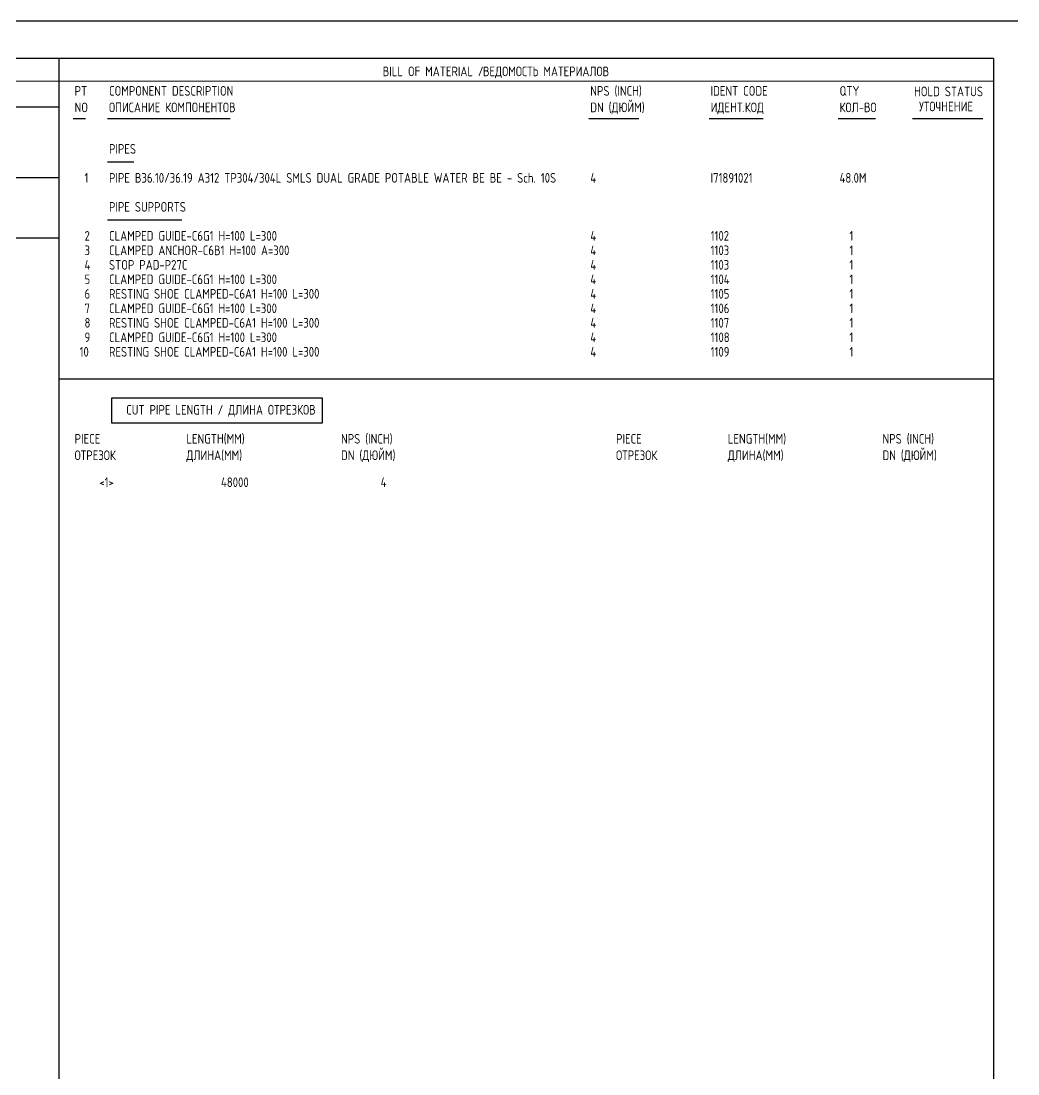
# Model space of a CAD drawing. Extents: x -1005 to 594, y -998 to 420.
# Drawn here: x 395.2 to 594, y 210 to 420 of the extents above; entities that cross this region are included whole.
import ezdxf

# ---------------------------------------------------------------- set-up
doc = ezdxf.new("R2010")
doc.units = 0
doc.styles.add('TTFN17', font='GOST type A')

msp = doc.modelspace()

# ---------------------------------------------------------------- linework, layer by layer
at = {"layer": 'GT_1', "flags": 128}
for points in [[(594, 420), (0, 420)], [(589.1, 412.5), (25.4, 412.5)], [(402.7, 412.5), (402.7, 7.5)], [(589.1, 412.5), (589.1, 7.5)], [(589.1, 408), (162.7, 407.9)], [(190.3, 402.9), (402.7, 402.9)], [(408.046, 400.531), (405.557, 400.531)], [(436.894, 400.531), (412.414, 400.531)], [(518.373, 400.531), (508.414, 400.531)], [(543.202, 400.531), (532.414, 400.531)], [(565.597, 400.531), (558.129, 400.531)], [(587, 400.5), (573, 400.5)], [(417.669, 391.854), (412.414, 391.854)], [(402.7, 388.7), (226.9, 388.7)], [(427.211, 380.289), (412.414, 380.289)], [(402.7, 376.7), (25.4, 376.7)], [(402.7, 348.646), (589, 348.646)], [(413.271, 344.861), (455.204, 344.861), (455.204, 339.813), (413.271, 339.813), (413.271, 344.861)]]:
    msp.add_lwpolyline(points, dxfattribs=at)

# ---------------------------------------------------------------- texts
at = {"layer": 'GT_1', "style": 'TTFN17'}
for s, p in [('BILL OF MATERIAL /', (467.289, 409)), ('ВЕДОМОСТЬ МАТЕРИАЛОВ', (487.289, 409)), ('PT', (405.846, 405.109)), ('COMPONENT DESCRIPTION', (412.703, 405.109)), ('NPS (INCH)', (508.703, 405.109)), ('IDENT CODE', (532.703, 405.109)), ('QTY', (558.417, 405.109)), ('HOLD STATUS', (573.289, 405)), ('NO', (405.846, 401.822)), ('ОПИСАНИЕ КОМПОНЕНТОВ', (412.703, 401.822)), ('DN (ДЮЙМ)', (508.703, 401.822)), ('ИДЕНТ.КОД', (532.703, 401.822)), ('КОЛ-ВО', (558.417, 401.822)), ('УТОЧНЕНИЕ', (574.289, 402)), ('PIPES', (412.703, 393.544)), ('  1', (405.846, 387.762)), ('PIPE B36.10/36.19 A312 TP304/304L SMLS DUAL GRADE POTABLE WATER BE BE - Sch. 10S', (412.703, 387.762)), ('4', (508.703, 387.762)), ('I71891021', (532.703, 387.762)), ('48.0M', (558.417, 387.762)), ('PIPE SUPPORTS', (412.703, 381.98)), ('  2', (405.846, 376.197)), ('CLAMPED GUIDE-C6G1 H=100 L=300', (412.703, 376.197)), ('4', (508.703, 376.197)), ('1102', (532.703, 376.197)), ('  1', (558.417, 376.197)), ('  3', (405.846, 373.306)), ('CLAMPED ANCHOR-C6B1 H=100 A=300', (412.703, 373.306)), ('4', (508.703, 373.306)), ('1103', (532.703, 373.306)), ('  1', (558.417, 373.306)), ('  4', (405.846, 370.415)), ('STOP PAD-P27C', (412.703, 370.415)), ('4', (508.703, 370.415)), ('1103', (532.703, 370.415)), ('  1', (558.417, 370.415)), ('  5', (405.846, 367.524)), ('CLAMPED GUIDE-C6G1 H=100 L=300', (412.703, 367.524)), ('4', (508.703, 367.524)), ('1104', (532.703, 367.524)), ('  1', (558.417, 367.524)), ('  6', (405.846, 364.633)), ('RESTING SHOE CLAMPED-C6A1 H=100 L=300', (412.703, 364.633)), ('4', (508.703, 364.633)), ('1105', (532.703, 364.633)), ('  1', (558.417, 364.633)), ('  7', (405.846, 361.741)), ('CLAMPED GUIDE-C6G1 H=100 L=300', (412.703, 361.741)), ('4', (508.703, 361.741)), ('1106', (532.703, 361.741)), ('  1', (558.417, 361.741)), ('  8', (405.846, 358.85)), ('RESTING SHOE CLAMPED-C6A1 H=100 L=300', (412.703, 358.85)), ('4', (508.703, 358.85)), ('1107', (532.703, 358.85)), ('  1', (558.417, 358.85)), ('  9', (405.846, 355.959)), ('CLAMPED GUIDE-C6G1 H=100 L=300', (412.703, 355.959)), ('4', (508.703, 355.959)), ('1108', (532.703, 355.959)), ('  1', (558.417, 355.959)), (' 10', (405.846, 353.068)), ('RESTING SHOE CLAMPED-C6A1 H=100 L=300', (412.703, 353.068)), ('4', (508.703, 353.068)), ('1109', (532.703, 353.068)), ('  1', (558.417, 353.068)), ('CUT PIPE LENGTH / ДЛИНА ОТРЕЗКОВ', (416.132, 341.503)), ('PIECE', (405.846, 335.721)), ('LENGTH(MM)', (428.132, 335.721)), ('NPS (INCH)', (458.989, 335.721)), ('PIECE', (513.846, 335.721)), ('LENGTH(MM)', (536.132, 335.721)), ('NPS (INCH)', (566.989, 335.721)), ('ОТРЕЗОК', (405.846, 332.434)), ('ДЛИНА(MM)', (428.132, 332.434)), ('DN (ДЮЙМ)', (458.989, 332.434)), ('ОТРЕЗОК', (513.846, 332.434)), ('ДЛИНА(MM)', (536.132, 332.434)), ('DN (ДЮЙМ)', (566.989, 332.434)), ('     <1>', (405.846, 327.048)), ('       48000', (428.132, 327.048)), ('        4', (458.989, 327.048))]:
    msp.add_text(s, height=1.925, dxfattribs=at).set_placement(p)

doc.saveas('drawing.dxf')
